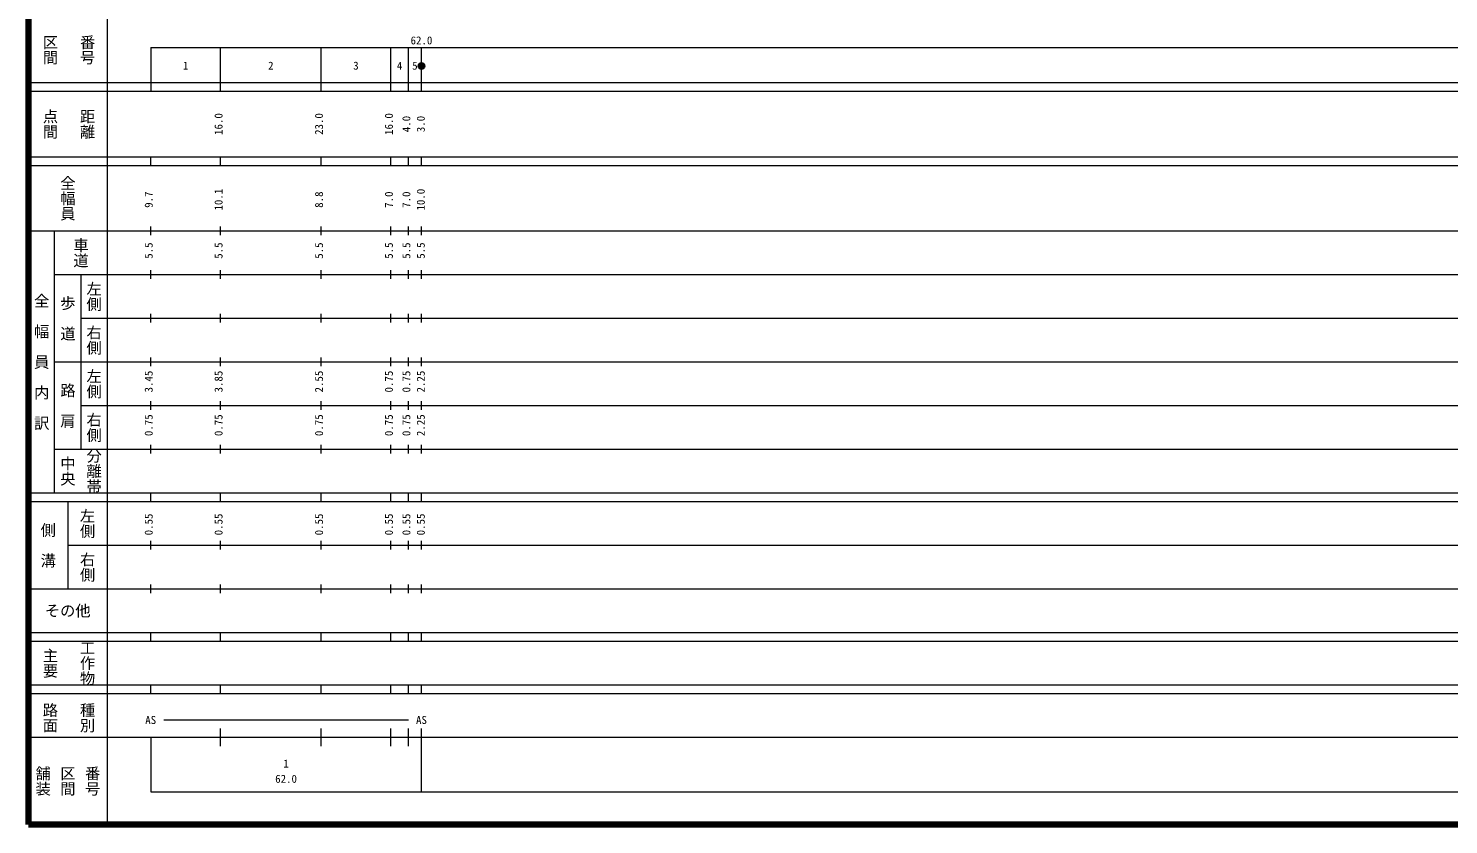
# Model space of a CAD drawing. Units: millimetres on the paper, enlarged 1000 times. Extents: x 40000 to 680000, y 20000 to 380000.
# Drawn here: x 40000 to 365183, y 20000 to 202409 of the extents above; entities that cross this region are included whole.
import ezdxf
from ezdxf.enums import TextEntityAlignment as Align

# ---------------------------------------------------------------- set-up
doc = ezdxf.new("R2010")
doc.units = ezdxf.units.MM
doc.header["$LTSCALE"] = 1000
doc.header["$PDMODE"] = 32
doc.header["$PDSIZE"] = 500
doc.layers.add('M-TTL', color=2, linetype='Continuous', lineweight=140)
doc.layers.add('M-TTL-BAND', color=7, linetype='Continuous', lineweight=13)
doc.styles.add('@ＭＳ ゴシック', font='')
doc.styles.add('ＭＳ ゴシック', font='')
doc.styles.get('@ＭＳ ゴシック').set_extended_font_data('@MS Gothic')
doc.styles.get('ＭＳ ゴシック').set_extended_font_data('MS Gothic')

msp = doc.modelspace()

# ---------------------------------------------------------------- linework, layer by layer
at = {"layer": 'M-TTL'}
for p, q in [((40000, 380000), (40000, 20000)), ((40000, 20000), (680000, 20000))]:
    msp.add_line(p, q, dxfattribs=at)
at = {"layer": 'M-TTL-BAND'}
for p, q in [((58000, 370000), (58000, 20000)), ((68000, 198000), (579000, 198000)), ((68000, 198000), (68000, 188000)), ((84000, 188000), (84000, 198000)), ((107000, 188000), (107000, 198000)), ((123000, 188000), (123000, 198000)), ((127000, 188000), (127000, 198000)), ((130000, 188000), (130000, 198000)), ((40000, 190000), (579000, 190000)), ((40000, 188000), (579000, 188000)), ((40000, 173000), (579000, 173000)), ((68000, 171000), (68000, 173000)), ((84000, 171000), (84000, 173000)), ((107000, 171000), (107000, 173000)), ((123000, 171000), (123000, 173000)), ((127000, 171000), (127000, 173000)), ((130000, 171000), (130000, 173000)), ((40000, 171000), (579000, 171000)), ((68000, 155000), (68000, 157000)), ((84000, 155000), (84000, 157000)), ((107000, 155000), (107000, 157000)), ((123000, 155000), (123000, 157000)), ((127000, 155000), (127000, 157000)), ((130000, 155000), (130000, 157000)), ((40000, 156000), (579000, 156000)), ((46000, 96000), (46000, 156000)), ((68000, 145000), (68000, 147000)), ((84000, 145000), (84000, 147000)), ((107000, 145000), (107000, 147000)), ((123000, 145000), (123000, 147000)), ((127000, 145000), (127000, 147000)), ((130000, 145000), (130000, 147000)), ((46000, 146000), (579000, 146000)), ((52000, 146000), (52000, 106000)), ((68000, 135000), (68000, 137000)), ((84000, 135000), (84000, 137000)), ((107000, 135000), (107000, 137000)), ((123000, 135000), (123000, 137000)), ((127000, 135000), (127000, 137000)), ((130000, 135000), (130000, 137000)), ((52000, 136000), (579000, 136000)), ((68000, 125000), (68000, 127000)), ((84000, 125000), (84000, 127000)), ((107000, 125000), (107000, 127000)), ((123000, 125000), (123000, 127000)), ((127000, 125000), (127000, 127000)), ((130000, 125000), (130000, 127000)), ((46000, 126000), (579000, 126000)), ((52000, 116000), (579000, 116000)), ((68000, 115000), (68000, 117000)), ((84000, 115000), (84000, 117000)), ((107000, 115000), (107000, 117000)), ((123000, 115000), (123000, 117000)), ((127000, 115000), (127000, 117000)), ((130000, 115000), (130000, 117000)), ((46000, 106000), (579000, 106000)), ((68000, 105000), (68000, 107000)), ((84000, 105000), (84000, 107000)), ((107000, 105000), (107000, 107000)), ((123000, 105000), (123000, 107000)), ((127000, 105000), (127000, 107000)), ((130000, 105000), (130000, 107000)), ((40000, 96000), (579000, 96000)), ((68000, 94000), (68000, 96000)), ((84000, 94000), (84000, 96000)), ((107000, 94000), (107000, 96000)), ((123000, 94000), (123000, 96000)), ((127000, 94000), (127000, 96000)), ((130000, 94000), (130000, 96000)), ((40000, 94000), (579000, 94000)), ((49000, 94000), (49000, 74000)), ((68000, 83000), (68000, 85000)), ((84000, 83000), (84000, 85000)), ((107000, 83000), (107000, 85000)), ((123000, 83000), (123000, 85000)), ((127000, 83000), (127000, 85000)), ((130000, 83000), (130000, 85000)), ((49000, 84000), (579000, 84000)), ((68000, 73000), (68000, 75000)), ((84000, 73000), (84000, 75000)), ((107000, 73000), (107000, 75000)), ((123000, 73000), (123000, 75000)), ((127000, 73000), (127000, 75000)), ((130000, 73000), (130000, 75000)), ((40000, 74000), (579000, 74000)), ((40000, 64000), (579000, 64000)), ((40000, 62000), (579000, 62000)), ((68000, 62000), (68000, 64000)), ((84000, 62000), (84000, 64000)), ((107000, 62000), (107000, 64000)), ((123000, 62000), (123000, 64000)), ((127000, 62000), (127000, 64000)), ((130000, 62000), (130000, 64000)), ((40000, 52000), (579000, 52000)), ((40000, 50000), (579000, 50000)), ((68000, 50000), (68000, 52000)), ((84000, 50000), (84000, 52000)), ((107000, 50000), (107000, 52000)), ((123000, 50000), (123000, 52000)), ((127000, 50000), (127000, 52000)), ((130000, 50000), (130000, 52000)), ((71000, 44000), (127000, 44000)), ((40000, 40000), (579000, 40000)), ((68000, 40000), (68000, 27500)), ((84000, 38000), (84000, 42000)), ((107000, 38000), (107000, 42000)), ((123000, 38000), (123000, 42000)), ((127000, 38000), (127000, 42000)), ((130000, 27500), (130000, 42000)), ((68000, 27500), (579000, 27500))]:
    msp.add_line(p, q, dxfattribs=at)
for radius in [750, 600, 450, 300, 150, 20]:
    msp.add_circle((130000, 193791), radius, dxfattribs=at)
msp.add_point((130000, 193791), dxfattribs=at)

# ---------------------------------------------------------------- texts
at = {"layer": 'M-TTL-BAND', "style": '@ＭＳ ゴシック'}
for s, p in [('区間', (45000, 197500)), ('番号', (53500, 197500)), ('点間', (45000, 180500)), ('距離', (53500, 180500)), ('全幅員', (49000, 163500)), ('車道', (52000, 151000)), ('左側', (55000, 141000)), ('全\u3000幅\u3000員\u3000内\u3000訳', (43000, 126000)), ('歩\u3000道', (49000, 136000)), ('右側', (55000, 131000)), ('左側', (55000, 121000)), ('路\u3000肩', (49000, 116000)), ('右側', (55000, 111000)), ('中央', (49000, 101000)), ('分離帯', (55000, 101000)), ('左側', (53500, 89000)), ('側\u3000溝', (44500, 84000)), ('右側', (53500, 79000)), ('主要', (45000, 57000)), ('工作物', (53500, 57000)), ('路面', (45000, 44500)), ('種別', (53500, 44500)), ('舗装', (43333, 30000)), ('区間', (49000, 30000)), ('番号', (54667, 30000))]:
    msp.add_text(s, height=2566, rotation=270, dxfattribs=at).set_placement(p, align=Align.MIDDLE_CENTER)
at = {"layer": 'M-TTL-BAND', "style": 'ＭＳ ゴシック'}
for s, p in [('62.0', (130000, 198195)), ('1', (76000, 192405)), ('2', (95500, 192405)), ('3', (115000, 192405)), ('4', (125000, 192405)), ('5', (128500, 192405)), ('AS', (68000, 42500)), ('AS', (130000, 42500)), ('1', (99000, 32523)), ('62.0', (99000, 29033))]:
    msp.add_text(s, height=1833, dxfattribs=at).set_placement(p, align=Align.BOTTOM_CENTER)
for s, p in [('16.0', (85000, 180500)), ('23.0', (108000, 180500)), ('16.0', (124000, 180500)), ('4.0', (128000, 180500)), ('3.0', (131307, 180500)), ('9.7', (69000, 163174)), ('10.1', (85000, 163174)), ('8.8', (108000, 163174)), ('7.0', (124000, 163174)), ('7.0', (128000, 163174)), ('10.0', (131307, 163174)), ('5.5', (69000, 151500)), ('5.5', (85000, 151500)), ('5.5', (108000, 151500)), ('5.5', (124000, 151500)), ('5.5', (128000, 151500)), ('5.5', (131307, 151500)), ('3.45', (69000, 121500)), ('3.85', (85000, 121500)), ('2.55', (108000, 121500)), ('0.75', (124000, 121500)), ('0.75', (128000, 121500)), ('2.25', (131307, 121500)), ('0.75', (69000, 111500)), ('0.75', (85000, 111500)), ('0.75', (108000, 111500)), ('0.75', (124000, 111500)), ('0.75', (128000, 111500)), ('2.25', (131307, 111500)), ('0.55', (69000, 88764)), ('0.55', (85000, 88764)), ('0.55', (108000, 88764)), ('0.55', (124000, 88764)), ('0.55', (128000, 88764)), ('0.55', (131307, 88764))]:
    msp.add_text(s, height=1833, rotation=90, dxfattribs=at).set_placement(p, align=Align.BOTTOM_CENTER)
msp.add_text('その他', height=2566, dxfattribs=at).set_placement((49000, 69000), align=Align.MIDDLE_CENTER)

doc.saveas('drawing.dxf')
